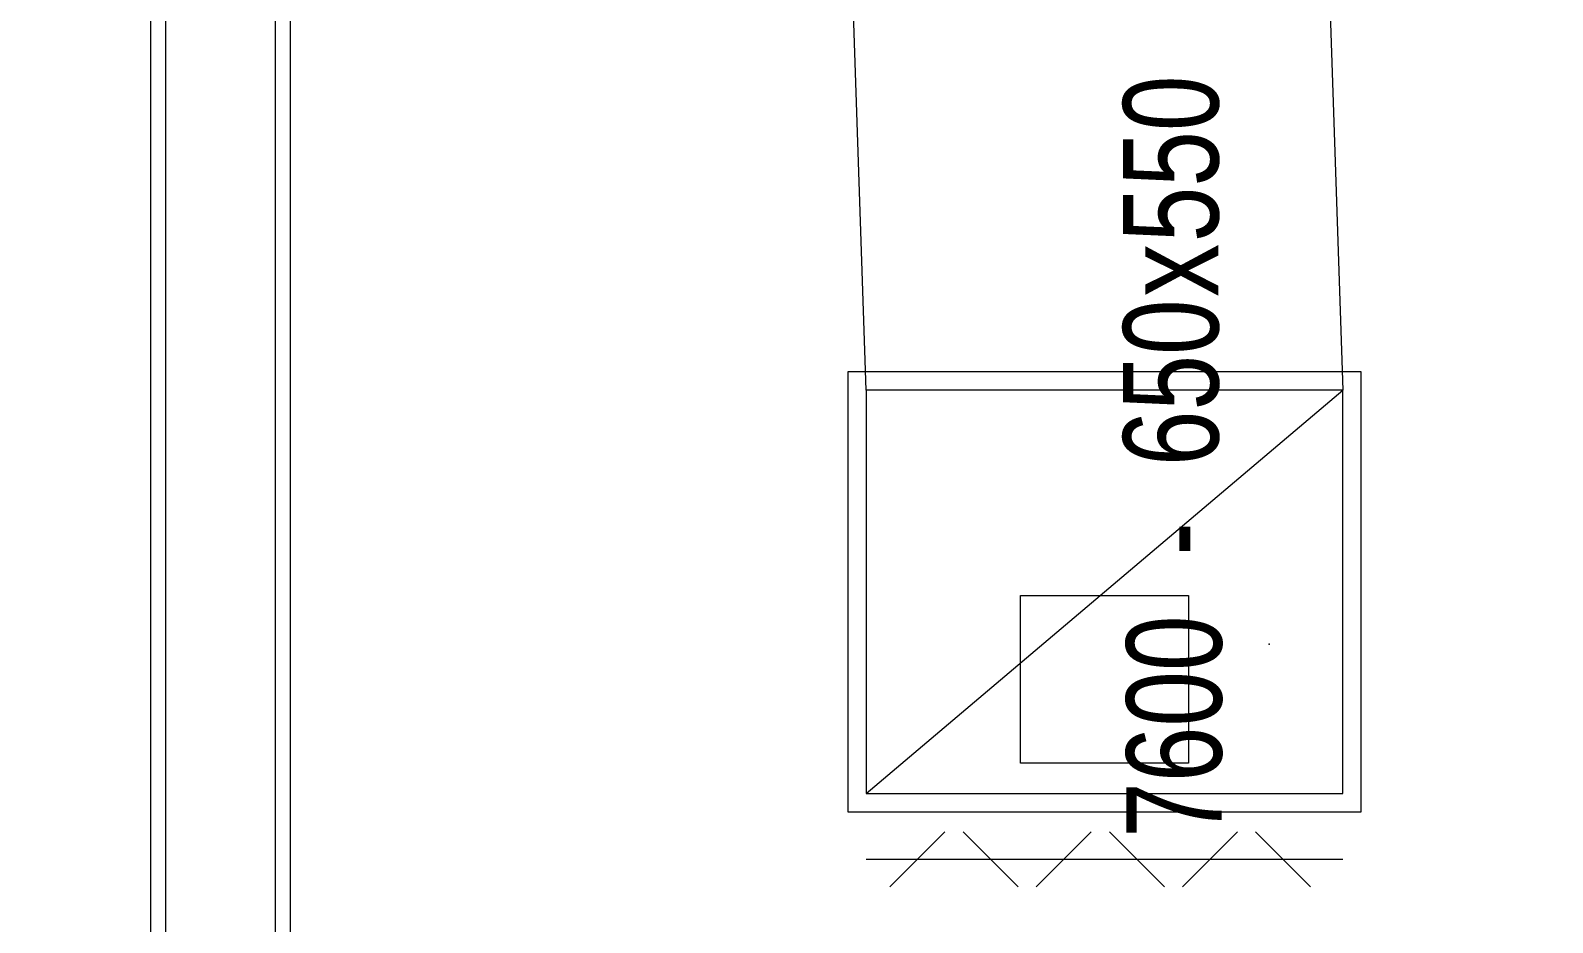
# Model space of a CAD drawing. Extents: x -1286 to 34975, y -230 to 6637.
# Drawn here: x 24577.4 to 24785, y 497.4 to 619 of the extents above; entities that cross this region are included whole.
import ezdxf
from ezdxf.enums import TextEntityAlignment as Align

# ---------------------------------------------------------------- set-up
doc = ezdxf.new("R2010")
doc.units = 0
doc.header["$LTSCALE"] = 20
doc.layers.get('0').update_dxf_attribs({"color": 9, "lineweight": 9})
for name, color, linetype, lineweight in [('00', 9, 'Continuous', 9), ('06D', 9, 'Continuous', 9), ('14', 9, 'Continuous', 9)]:
    doc.layers.add(name, color=color, linetype=linetype, lineweight=lineweight)
doc.styles.add('DEBI-BLOCK', font='arial.ttf', dxfattribs={"width": 0.8})

# ---------------------------------------------------------------- blocks, each defined once
blk = doc.blocks.new('DEBI001')
at = {"extrusion": (-1, 0, 2e-16)}
blk.add_point((0, 0), dxfattribs=at)
at = {"style": 'DEBI-BLOCK', "width": 0.75, "flags": 8}
for tag, p in [('DEBI', (0.3, 0.2)), ('-', (1.277, 0.2))]:
    blk.add_attdef(tag, text='', height=1, dxfattribs=at).set_placement(p, align=Align.BOTTOM_RIGHT)
blk.add_attdef('KESITX', text='', height=1, dxfattribs=at).set_placement((3.614, 1.533), align=Align.TOP_RIGHT)
at = {"style": 'DEBI-BLOCK', "width": 0.8, "flags": 8}
blk.add_attdef('X', text='', height=1, dxfattribs=at).set_placement((3.918, 1.533), align=Align.TOP_CENTER)
at = {"style": 'DEBI-BLOCK', "width": 0.75, "flags": 8}
blk.add_attdef('KESITY', text='', height=1, dxfattribs=at).set_placement((4.213, 1.533), align=Align.TOP_LEFT)
at = {"style": 'DEBI-BLOCK', "width": 0.75, "flags": 9}
blk.add_attdef('ID', text='', height=0.3, dxfattribs=at).set_placement((0, 0), align=Align.MIDDLE)
blk = doc.blocks.new('p-2.mekanik_cihaz')
blk.add_line((3295.54, -3337.5), (3360.54, -3282.5))
at = {"ltscale": 10}
for p, q in [((3298.78, -3350.21), (3306.28, -3342.71)), ((3308.76, -3342.71), (3316.26, -3350.21)), ((3326.23, -3342.71), (3318.73, -3350.21)), ((3336.21, -3350.21), (3328.71, -3342.71)), ((3346.18, -3342.71), (3338.68, -3350.21)), ((3356.15, -3350.21), (3348.65, -3342.71)), ((3360.54, -3346.46), (3295.54, -3346.46))]:
    blk.add_line(p, q, dxfattribs=at)
for points in [[(3355.54, -3133.7), (3360.54, -3282.5), (3295.54, -3282.5), (3290.54, -3133.7)], [(3293.04, -3340), (3363.04, -3340), (3363.04, -3280), (3293.04, -3280)], [(3295.54, -3337.5), (3360.54, -3337.5), (3360.54, -3282.5), (3295.54, -3282.5)], [(3316.6, -3333.36), (3316.6, -3310.47), (3339.49, -3310.47), (3339.49, -3333.36)]]:
    blk.add_lwpolyline(points, close=True)
ref = blk.add_blockref('DEBI001', (3350.52, -3317.11), dxfattribs=dict(xscale=13, yscale=13, zscale=13, rotation=90))
ref.add_attrib('-', '-', dxfattribs={"height": 13, "rotation": 90, "style": 'DEBI-BLOCK', "width": 0.75, "flags": 8}).set_placement((3347.92, -3300.5), align=Align.BOTTOM_RIGHT)
ref.add_attrib('KESITY', '550', dxfattribs={"height": 13, "rotation": 90, "style": 'DEBI-BLOCK', "width": 0.75, "flags": 8}).set_placement((3330.59, -3262.33), align=Align.TOP_LEFT)
ref.add_attrib('X', 'x', dxfattribs={"height": 13, "rotation": 90, "style": 'DEBI-BLOCK', "width": 0.8, "flags": 8}).set_placement((3330.59, -3266.17), align=Align.TOP_CENTER)
ref.add_attrib('DEBI', '7600', dxfattribs={"height": 13, "rotation": 90, "style": 'DEBI-BLOCK', "width": 0.75, "flags": 8}).set_placement((3347.92, -3313.21), align=Align.BOTTOM_RIGHT)
ref.add_attrib('KESITX', '650', dxfattribs={"height": 13, "rotation": 90, "style": 'DEBI-BLOCK', "width": 0.75, "flags": 8}).set_placement((3330.59, -3270.12), align=Align.TOP_RIGHT)

msp = doc.modelspace()

# ---------------------------------------------------------------- linework, layer by layer
at = {"layer": '00'}
msp.add_lwpolyline([(24610.84, 392.5), (24610.84, 757.5), (24580.84, 757.5), (24580.84, 742.5), (24595.84, 742.5), (24595.84, 392.5)], close=True, dxfattribs=at)
at = {"layer": '14'}
msp.add_lwpolyline([(24397.84, 334.5), (24593.84, 334.5), (24593.84, 334.5), (24593.84, 334.5), (24593.84, 740.5), (24578.84, 740.5), (24578.84, 759.5), (24612.84, 759.5), (24612.84, 394.5), (24677.84, 394.5), (24677.84, 334.5), (25393.84, 334.5), (25393.84, 394.5), (25458.84, 394.5), (25458.84, 1010.5), (25393.84, 1010.5), (25393.84, 1094.5), (25458.84, 1094.5), (25458.84, 1710.5), (25393.84, 1710.5), (25393.84, 1794.5), (25458.84, 1794.5), (25458.84, 2410.5)], dxfattribs=at)

# ---------------------------------------------------------------- block references
at = {"layer": '06D'}
msp.add_blockref('p-2.mekanik_cihaz', (21395.84, 3852.5), dxfattribs=at)

doc.saveas('drawing.dxf')
